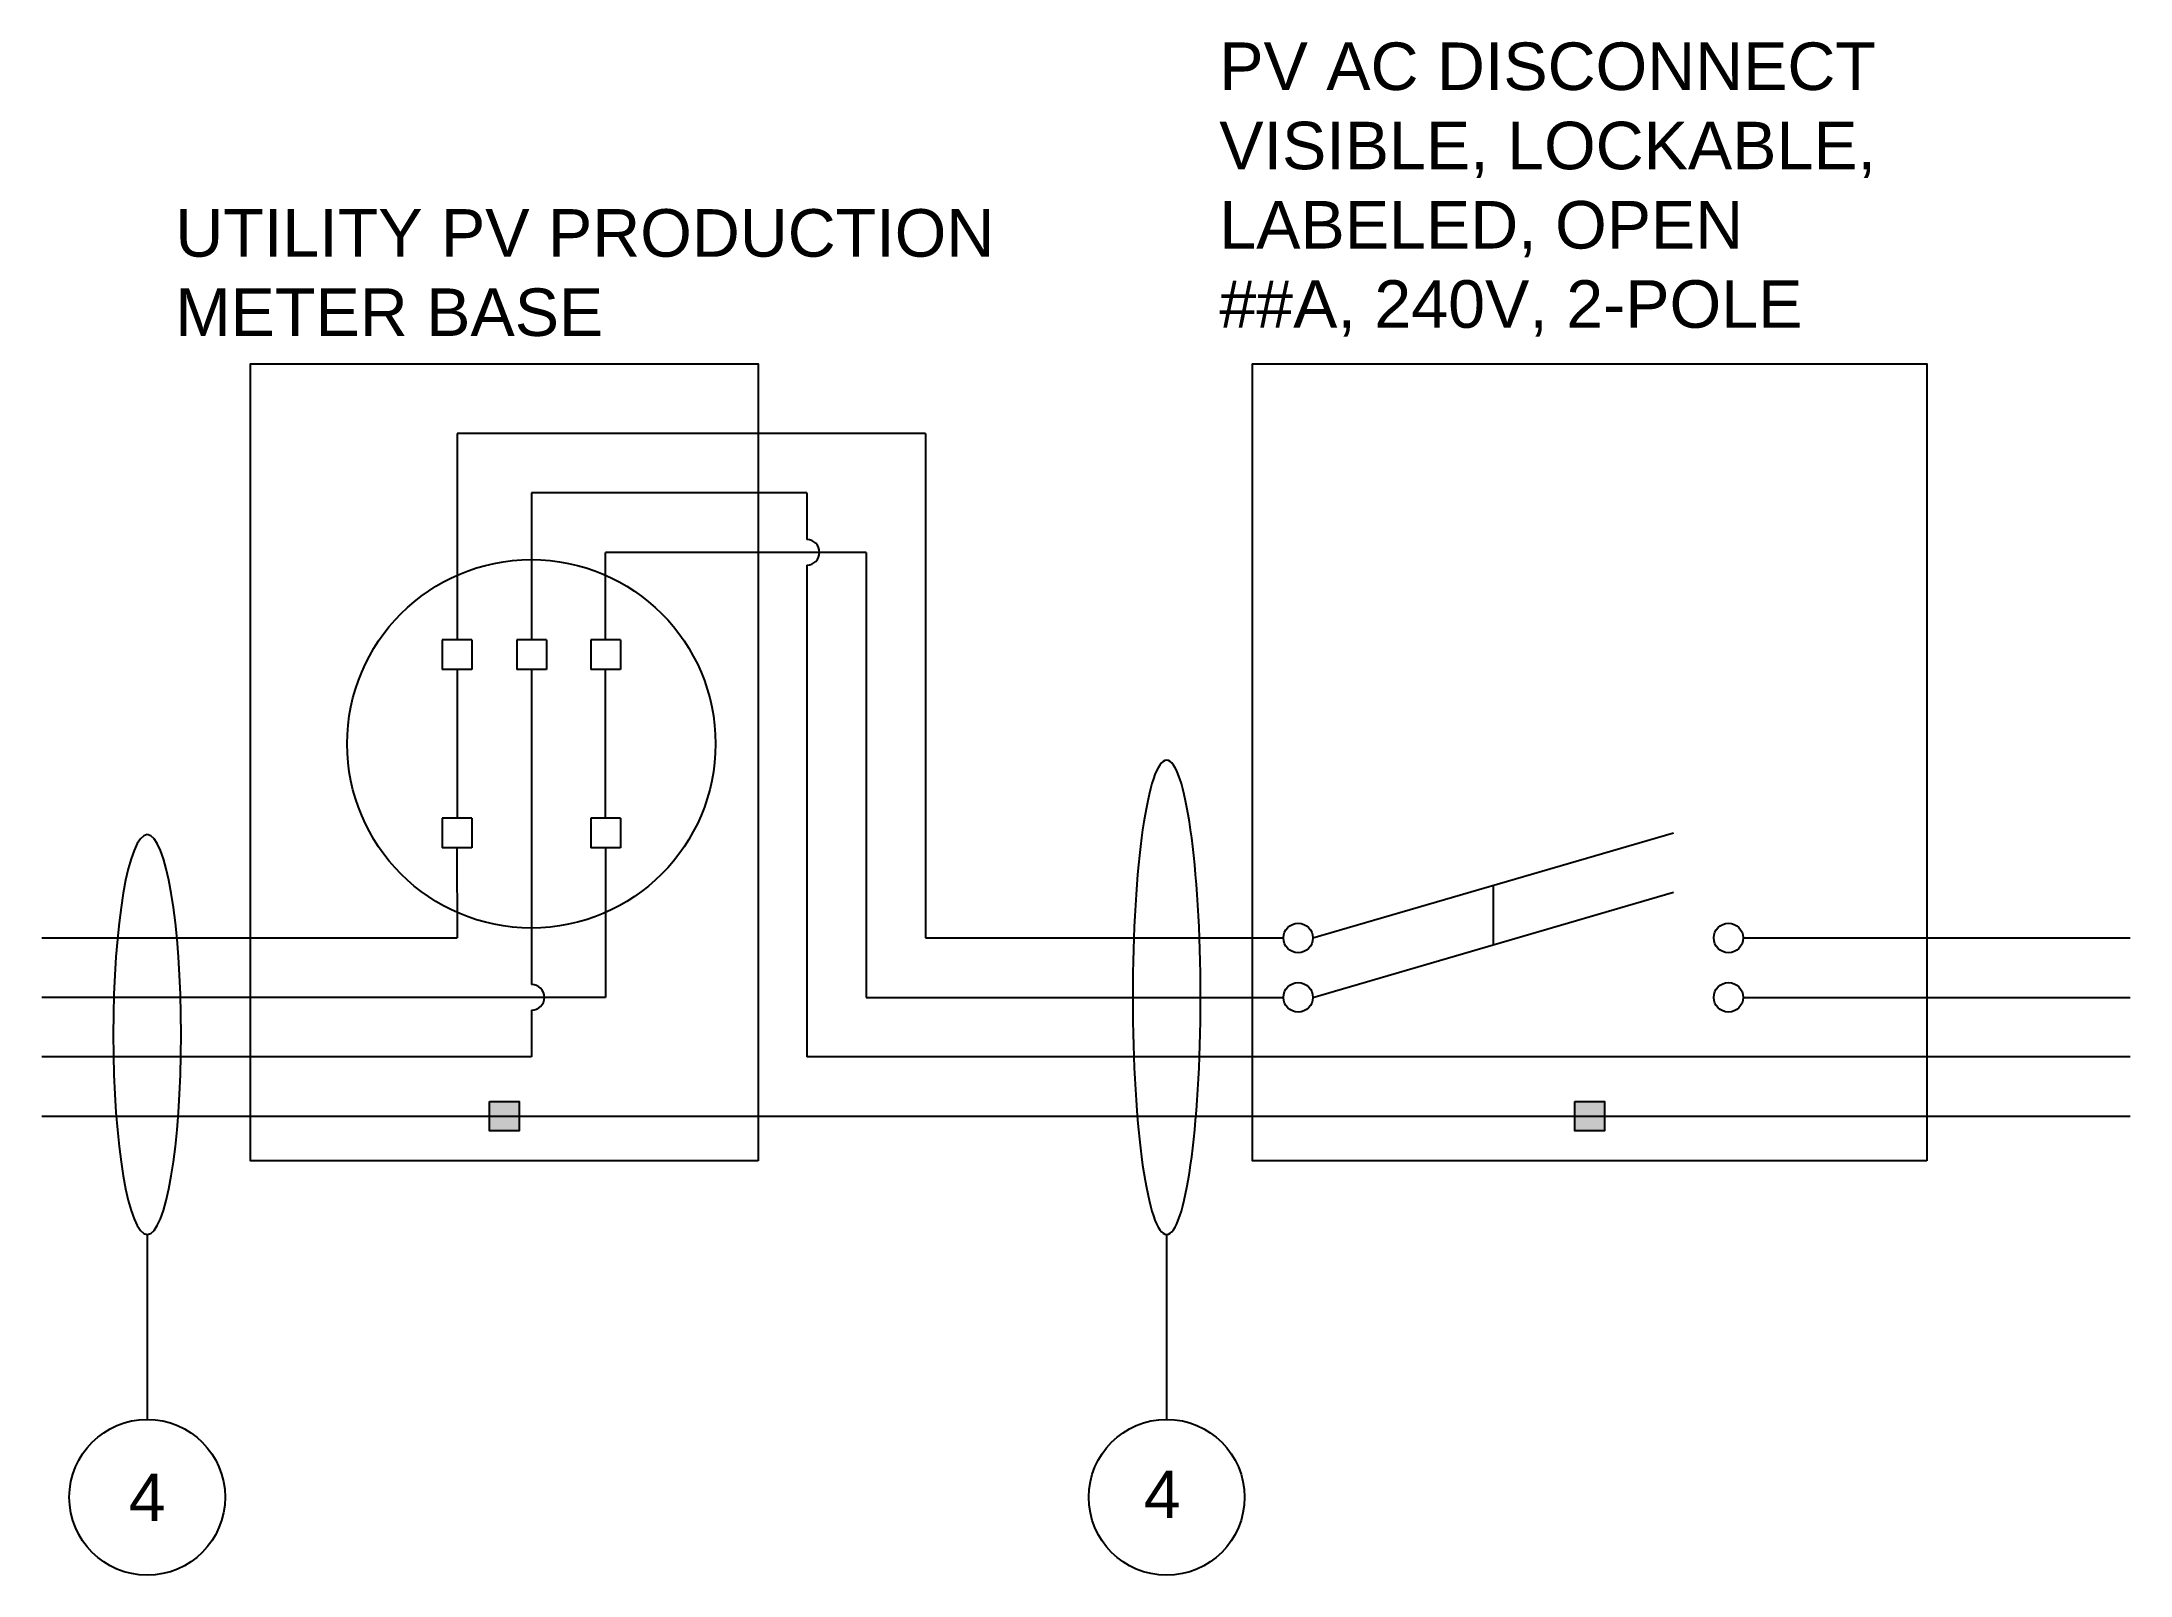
# Model space of a CAD drawing. Header units: inches. Extents: x 283.3 to 318.5, y 6.7 to 99.1.
# Drawn here: x 283.34 to 318.49, y 6.68 to 32.49 of the extents above; entities outside this region: 1.
import ezdxf

# ---------------------------------------------------------------- set-up
doc = ezdxf.new("R2010")
doc.units = ezdxf.units.IN
doc.header["$MEASUREMENT"] = 0
doc.layers.add('Ground', color=3, linetype='Continuous')
doc.layers.add('wirecallout', color=4, linetype='Continuous', lineweight=25)
doc.styles.get("Standard").update_dxf_attribs({"font": 'arial.ttf'})

# ---------------------------------------------------------------- blocks, each defined once
blk = doc.blocks.new('*T21')
at = {"color": 0, "linetype": 'ByBlock', "lineweight": -2, "transparency": 16777216}
for p, q in [((0, 0), (8.467, 0)), ((0, 0), (0, -4.497)), ((4.233, 0), (4.233, -4.497)), ((8.467, 0), (8.467, -4.497)), ((0, -1.348), (8.467, -1.348)), ((0, -2.697), (8.467, -2.697)), ((0, -4.497), (8.467, -4.497))]:
    blk.add_line(p, q, dxfattribs=at)
at = {"color": 0, "transparency": 16777216, "char_height": 0.55556, "width": 3.63333}
for s, insert, attachment_point in [('{\\fCalibri|b0|i0|c0;AC DISCO', (0.3, -1.048), 7), ('{\\fCalibri|b0|i0|c0;', (8.167, -1.048), 9), ('{\\fCalibri|b0|i0|c0;PV BREAK', (0.3, -2.397), 7), ('{\\fCalibri|b0|i0|c0;', (4.533, -2.397), 7)]:
    blk.add_mtext(s, dxfattribs=dict(at, insert=insert, attachment_point=attachment_point))

msp = doc.modelspace()

# ---------------------------------------------------------------- hatches: boundary and pattern name
h = msp.add_hatch(color=256)
h.dxf.hatch_style = 1
h.paths.add_polyline_path([(291.376, 14.654), (290.88, 14.654), (290.88, 14.406), (291.376, 14.406)])
h.paths.add_polyline_path([(291.376, 14.406), (290.88, 14.406), (290.88, 14.158), (291.376, 14.158)])
h = msp.add_hatch(color=256)
h.dxf.hatch_style = 1
h.paths.add_polyline_path([(309.646, 14.654), (309.149, 14.654), (309.149, 14.406), (309.646, 14.406)])
h.paths.add_polyline_path([(309.646, 14.406), (309.149, 14.406), (309.149, 14.158), (309.646, 14.158)])

# ---------------------------------------------------------------- linework, layer by layer
for p, q in [((290.333, 25.894), (290.333, 22.422)), ((298.219, 25.894), (290.333, 25.894)), ((298.219, 25.894), (298.219, 17.406)), ((291.587, 24.894), (291.587, 22.422)), ((296.219, 24.894), (291.587, 24.894)), ((296.219, 24.894), (296.219, 24.109)), ((297.219, 23.894), (292.833, 23.894)), ((292.833, 22.422), (292.833, 23.894)), ((296.219, 23.679), (296.219, 15.406)), ((297.219, 23.894), (297.219, 16.406)), ((290.083, 22.422), (290.083, 21.922)), ((290.583, 22.422), (290.083, 22.422)), ((290.583, 22.422), (290.583, 21.922)), ((291.336, 22.422), (291.336, 21.922)), ((291.836, 22.422), (291.336, 22.422)), ((291.836, 22.422), (291.836, 21.922)), ((292.583, 22.422), (292.583, 21.922)), ((293.083, 22.422), (292.583, 22.422)), ((293.083, 22.422), (293.083, 21.922)), ((290.583, 21.922), (290.083, 21.922)), ((290.333, 21.922), (290.333, 21.41)), ((290.333, 21.922), (290.333, 19.422)), ((291.836, 21.922), (291.336, 21.922)), ((291.587, 21.922), (291.587, 18.628)), ((293.083, 21.922), (292.583, 21.922)), ((292.833, 19.422), (292.833, 21.922)), ((290.083, 19.422), (290.083, 18.922)), ((290.583, 19.422), (290.083, 19.422)), ((290.583, 19.422), (290.583, 18.922)), ((292.583, 19.422), (292.583, 18.922)), ((293.083, 19.422), (292.583, 19.422)), ((293.083, 19.422), (293.083, 18.922)), ((304.737, 17.406), (310.807, 19.177)), ((290.583, 18.922), (290.083, 18.922)), ((290.327, 18.922), (290.336, 17.406)), ((293.083, 18.922), (292.583, 18.922)), ((292.833, 18.922), (292.833, 16.406)), ((291.587, 18.628), (291.587, 16.621)), ((307.772, 18.291), (307.772, 17.291)), ((304.737, 16.406), (310.807, 18.177)), ((283.342, 17.406), (290.336, 17.406)), ((298.219, 17.406), (304.24, 17.406)), ((311.98, 17.406), (318.495, 17.406)), ((292.833, 16.406), (283.342, 16.406)), ((291.587, 16.191), (291.587, 15.406)), ((297.219, 16.406), (304.24, 16.406)), ((311.98, 16.406), (313.475, 16.406)), ((313.475, 16.406), (318.495, 16.406)), ((291.587, 15.406), (283.342, 15.406)), ((318.495, 15.406), (296.219, 15.406)), ((285.117, 12.416), (285.117, 9.305)), ((302.276, 12.416), (302.276, 9.305))]:
    msp.add_line(p, q)
for points in [[(295.4, 13.653), (286.856, 13.653), (286.856, 27.069), (295.4, 27.069)], [(315.074, 13.653), (303.721, 13.653), (303.721, 27.069), (315.074, 27.069)], [(290.88, 14.654), (291.376, 14.654), (291.376, 14.158), (290.88, 14.158)], [(309.149, 14.654), (309.646, 14.654), (309.646, 14.158), (309.149, 14.158)]]:
    msp.add_lwpolyline(points, close=True)
for centre, radius in [((291.583, 20.672), 3.1), ((304.489, 17.406), 0.248), ((311.732, 17.406), 0.248), ((304.489, 16.406), 0.248), ((311.732, 16.406), 0.248), ((285.117, 7.994), 1.311), ((302.276, 7.994), 1.311)]:
    msp.add_circle(centre, radius)
for centre in [(296.219, 23.894), (291.587, 16.406)]:
    msp.add_arc(centre, 0.215, 270, 90)
at = {"layer": 'Ground'}
msp.add_lwpolyline([(283.342, 14.406), (318.495, 14.406)], dxfattribs=at)
at = {"layer": 'wirecallout', "color": 7, "extrusion": (0, 0, -1)}
for centre, major_axis, ratio in [((302.276, 16.406), (0, 3.99), 0.14309), ((285.117, 15.78), (0, 3.364), 0.169711)]:
    msp.add_ellipse(centre, major_axis=major_axis, ratio=ratio, dxfattribs=at)

# ---------------------------------------------------------------- block references
msp.add_blockref('*T21', (293.188, 99.125))

# ---------------------------------------------------------------- texts
at = {"char_height": 0.8}
for s, width, heights, insert, attachment_point in [('PV AC DISCONNECT\\PVISIBLE, LOCKABLE, LABELED, OPEN\\P##A, 240V, 2-POLE', 14.09593, [5.193], (303.162, 27.524), 7), ('\\A1;\\pxql;UTILITY PV PRODUCTION\\PMETER BASE', 14.51791, [5.98], (285.591, 27.524), 7), ('4', 15.64005, [0], (302.513, 8.443), 3), ('4', 15.64005, [0], (285.117, 7.994), 5)]:
    msp.add_mtext_dynamic_manual_height_columns(s, width=width, gutter_width=1, heights=heights, dxfattribs=dict(at, insert=insert, attachment_point=attachment_point))

doc.saveas('drawing.dxf')
